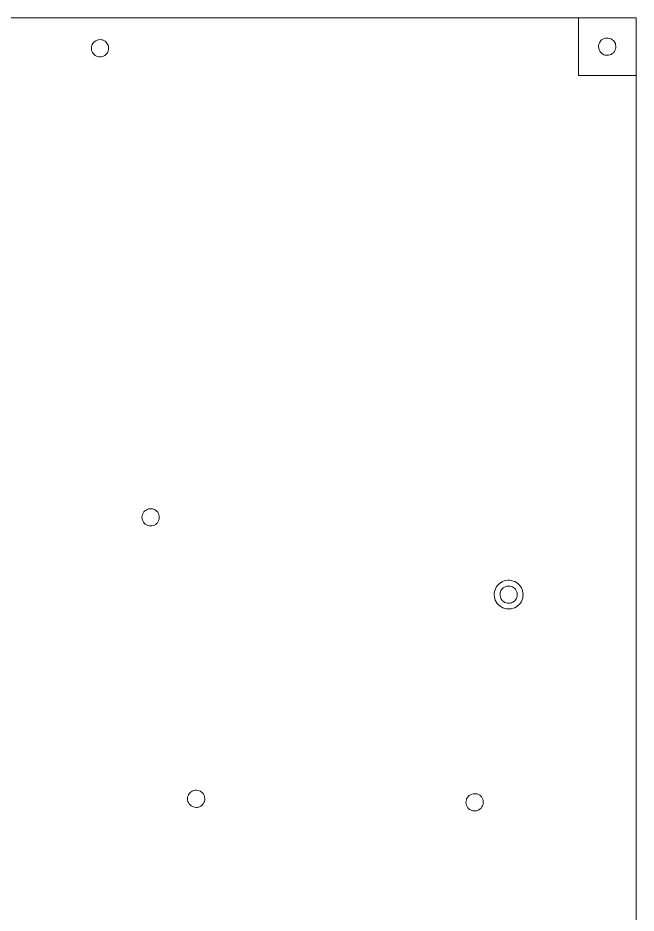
# Model space of a CAD drawing. Header units: millimetres. Extents: x -38 to 1265, y -860 to -429.
# Drawn here: x 298 to 405.3, y -672.7 to -517.5 of the extents above; entities that cross this region are included whole.
import ezdxf

# ---------------------------------------------------------------- set-up
doc = ezdxf.new("R2010")
doc.units = ezdxf.units.MM
doc.header["$MEASUREMENT"] = 0
doc.layers.add('layer 1', color=7, linetype='Continuous')

msp = doc.modelspace()

# ---------------------------------------------------------------- linework, layer by layer
at = {"layer": 'layer 1', "color": 250, "lineweight": 9}
for points, knots in [([(405.2625, -517.4875), (405.2625, -517.4875), (51.2625, -517.4875), (51.2625, -517.4875), (51.2625, -517.4875), (51.2625, -747.4875), (51.2625, -747.4875), (51.2625, -747.4875), (405.2625, -747.4875), (405.2625, -747.4875), (405.2625, -747.4875), (405.2625, -517.4875), (405.2625, -517.4875)], [0, 0, 0, 0, 0.25, 0.25, 0.25, 0.5, 0.5, 0.5, 0.75, 0.75, 0.75, 1, 1, 1, 1]), ([(312.4375, -524.2375), (312.4375, -524.2375), (312.6624, -524.1875), (312.6624, -524.1875), (312.6624, -524.1875), (312.8875, -524.1125), (312.8875, -524.1125), (312.8875, -524.1125), (313.0875, -523.9875), (313.0875, -523.9875), (313.0875, -523.9875), (313.2875, -523.8375), (313.2875, -523.8375), (313.2875, -523.8375), (313.4624, -523.6375), (313.4624, -523.6375), (313.4624, -523.6375), (313.5875, -523.4375), (313.5875, -523.4375), (313.5875, -523.4375), (313.6875, -523.2125), (313.6875, -523.2125), (313.6875, -523.2125), (313.7375, -522.9625), (313.7375, -522.9625), (313.7375, -522.9625), (313.7375, -522.7375), (313.7375, -522.7375), (313.7375, -522.7375), (313.7375, -522.4875), (313.7375, -522.4875), (313.7375, -522.4875), (313.6624, -522.2375), (313.6624, -522.2375), (313.6624, -522.2375), (313.5625, -522.0125), (313.5625, -522.0125), (313.5625, -522.0125), (313.4375, -521.8625), (313.4375, -521.8625), (313.4375, -521.8625), (313.3375, -521.7125), (313.3375, -521.7125), (313.3375, -521.7125), (313.1625, -521.5375), (313.1625, -521.5375), (313.1625, -521.5375), (312.9375, -521.4125), (312.9375, -521.4125), (312.9375, -521.4125), (312.7125, -521.3125), (312.7125, -521.3125), (312.7125, -521.3125), (312.4874, -521.2625), (312.4874, -521.2625), (312.4874, -521.2625), (312.2375, -521.2375), (312.2375, -521.2375), (312.2375, -521.2375), (311.9875, -521.2625), (311.9875, -521.2625), (311.9875, -521.2625), (311.7625, -521.3375), (311.7625, -521.3375), (311.7625, -521.3375), (311.5375, -521.4375), (311.5375, -521.4375), (311.5375, -521.4375), (311.3375, -521.5625), (311.3375, -521.5625), (311.3375, -521.5625), (311.1375, -521.7375), (311.1375, -521.7375), (311.1375, -521.7375), (310.9875, -521.9125), (310.9875, -521.9125), (310.9875, -521.9125), (310.9125, -522.0875), (310.9125, -522.0875), (310.9125, -522.0875), (310.8125, -522.2875), (310.8125, -522.2875), (310.8125, -522.2875), (310.7625, -522.5125), (310.7625, -522.5125), (310.7625, -522.5125), (310.7625, -522.7625), (310.7625, -522.7625), (310.7625, -522.7625), (310.7625, -523.0125), (310.7625, -523.0125), (310.7625, -523.0125), (310.8375, -523.2375), (310.8375, -523.2375), (310.8375, -523.2375), (310.9375, -523.4625), (310.9375, -523.4625), (310.9375, -523.4625), (311.0625, -523.6625), (311.0625, -523.6625), (311.0625, -523.6625), (311.2375, -523.8375), (311.2375, -523.8375), (311.2375, -523.8375), (311.4375, -523.9875), (311.4375, -523.9875), (311.4375, -523.9875), (311.6375, -524.1125), (311.6375, -524.1125), (311.6375, -524.1125), (311.8624, -524.1875), (311.8624, -524.1875), (311.8624, -524.1875), (312.1125, -524.2375), (312.1125, -524.2375), (312.1125, -524.2375), (312.2624, -524.2375), (312.2624, -524.2375), (312.2624, -524.2375), (312.4125, -524.2375), (312.4125, -524.2375), (312.4125, -524.2375), (312.4375, -524.2375), (312.4375, -524.2375)], [0, 0, 0, 0, 0.02439024, 0.02439024, 0.02439024, 0.04878049, 0.04878049, 0.04878049, 0.07317073, 0.07317073, 0.07317073, 0.09756098, 0.09756098, 0.09756098, 0.12195122, 0.12195122, 0.12195122, 0.14634146, 0.14634146, 0.14634146, 0.17073171, 0.17073171, 0.17073171, 0.19512195, 0.19512195, 0.19512195, 0.2195122, 0.2195122, 0.2195122, 0.24390244, 0.24390244, 0.24390244, 0.26829268, 0.26829268, 0.26829268, 0.29268293, 0.29268293, 0.29268293, 0.31707317, 0.31707317, 0.31707317, 0.34146341, 0.34146341, 0.34146341, 0.36585366, 0.36585366, 0.36585366, 0.3902439, 0.3902439, 0.3902439, 0.41463415, 0.41463415, 0.41463415, 0.43902439, 0.43902439, 0.43902439, 0.46341463, 0.46341463, 0.46341463, 0.48780488, 0.48780488, 0.48780488, 0.51219512, 0.51219512, 0.51219512, 0.53658537, 0.53658537, 0.53658537, 0.56097561, 0.56097561, 0.56097561, 0.58536585, 0.58536585, 0.58536585, 0.6097561, 0.6097561, 0.6097561, 0.63414634, 0.63414634, 0.63414634, 0.65853659, 0.65853659, 0.65853659, 0.68292683, 0.68292683, 0.68292683, 0.70731707, 0.70731707, 0.70731707, 0.73170732, 0.73170732, 0.73170732, 0.75609756, 0.75609756, 0.75609756, 0.7804878, 0.7804878, 0.7804878, 0.80487805, 0.80487805, 0.80487805, 0.82926829, 0.82926829, 0.82926829, 0.85365854, 0.85365854, 0.85365854, 0.87804878, 0.87804878, 0.87804878, 0.90243902, 0.90243902, 0.90243902, 0.92682927, 0.92682927, 0.92682927, 0.95121951, 0.95121951, 0.95121951, 0.97560976, 0.97560976, 0.97560976, 1, 1, 1, 1]), ([(400.2375, -523.9625), (400.2375, -523.9625), (400.4625, -523.9625), (400.4625, -523.9625), (400.4625, -523.9625), (400.6875, -523.9125), (400.6875, -523.9125), (400.6875, -523.9125), (400.9125, -523.8125), (400.9125, -523.8125), (400.9125, -523.8125), (401.1375, -523.6875), (401.1375, -523.6875), (401.1375, -523.6875), (401.3125, -523.5375), (401.3125, -523.5375), (401.3125, -523.5375), (401.4875, -523.3375), (401.4875, -523.3375), (401.4875, -523.3375), (401.5875, -523.1375), (401.5875, -523.1375), (401.5875, -523.1375), (401.6875, -522.9125), (401.6875, -522.9125), (401.6875, -522.9125), (401.7375, -522.6625), (401.7375, -522.6625), (401.7375, -522.6625), (401.7375, -522.4125), (401.7375, -522.4125), (401.7375, -522.4125), (401.7125, -522.1625), (401.7125, -522.1625), (401.7125, -522.1625), (401.6625, -521.9375), (401.6625, -521.9375), (401.6625, -521.9375), (401.5624, -521.7625), (401.5624, -521.7625), (401.5624, -521.7625), (401.4625, -521.5875), (401.4625, -521.5875), (401.4625, -521.5875), (401.3125, -521.4125), (401.3125, -521.4125), (401.3125, -521.4125), (401.1125, -521.2625), (401.1125, -521.2625), (401.1125, -521.2625), (400.9125, -521.1375), (400.9125, -521.1375), (400.9125, -521.1375), (400.6875, -521.0375), (400.6875, -521.0375), (400.6875, -521.0375), (400.4375, -520.9875), (400.4375, -520.9875), (400.4375, -520.9875), (400.1874, -520.9875), (400.1874, -520.9875), (400.1874, -520.9875), (399.9625, -521.0125), (399.9625, -521.0125), (399.9625, -521.0125), (399.7125, -521.0625), (399.7125, -521.0625), (399.7125, -521.0625), (399.4875, -521.1875), (399.4875, -521.1875), (399.4875, -521.1875), (399.2875, -521.3125), (399.2875, -521.3125), (399.2875, -521.3125), (399.1125, -521.4875), (399.1125, -521.4875), (399.1125, -521.4875), (399.0125, -521.6625), (399.0125, -521.6625), (399.0125, -521.6625), (398.8875, -521.8125), (398.8875, -521.8125), (398.8875, -521.8125), (398.8125, -522.0375), (398.8125, -522.0375), (398.8125, -522.0375), (398.7625, -522.2875), (398.7625, -522.2875), (398.7625, -522.2875), (398.7625, -522.5375), (398.7625, -522.5375), (398.7625, -522.5375), (398.7874, -522.7625), (398.7874, -522.7625), (398.7874, -522.7625), (398.8375, -523.0125), (398.8375, -523.0125), (398.8375, -523.0125), (398.9625, -523.2375), (398.9625, -523.2375), (398.9625, -523.2375), (399.0875, -523.4375), (399.0875, -523.4375), (399.0875, -523.4375), (399.2625, -523.6125), (399.2625, -523.6125), (399.2625, -523.6125), (399.4625, -523.7625), (399.4625, -523.7625), (399.4625, -523.7625), (399.6875, -523.8625), (399.6875, -523.8625), (399.6875, -523.8625), (399.9125, -523.9375), (399.9125, -523.9375), (399.9125, -523.9375), (400.0625, -523.9625), (400.0625, -523.9625), (400.0625, -523.9625), (400.2125, -523.9625), (400.2125, -523.9625), (400.2125, -523.9625), (400.2375, -523.9625), (400.2375, -523.9625)], [0, 0, 0, 0, 0.02439024, 0.02439024, 0.02439024, 0.04878049, 0.04878049, 0.04878049, 0.07317073, 0.07317073, 0.07317073, 0.09756098, 0.09756098, 0.09756098, 0.12195122, 0.12195122, 0.12195122, 0.14634146, 0.14634146, 0.14634146, 0.17073171, 0.17073171, 0.17073171, 0.19512195, 0.19512195, 0.19512195, 0.2195122, 0.2195122, 0.2195122, 0.24390244, 0.24390244, 0.24390244, 0.26829268, 0.26829268, 0.26829268, 0.29268293, 0.29268293, 0.29268293, 0.31707317, 0.31707317, 0.31707317, 0.34146341, 0.34146341, 0.34146341, 0.36585366, 0.36585366, 0.36585366, 0.3902439, 0.3902439, 0.3902439, 0.41463415, 0.41463415, 0.41463415, 0.43902439, 0.43902439, 0.43902439, 0.46341463, 0.46341463, 0.46341463, 0.48780488, 0.48780488, 0.48780488, 0.51219512, 0.51219512, 0.51219512, 0.53658537, 0.53658537, 0.53658537, 0.56097561, 0.56097561, 0.56097561, 0.58536585, 0.58536585, 0.58536585, 0.6097561, 0.6097561, 0.6097561, 0.63414634, 0.63414634, 0.63414634, 0.65853659, 0.65853659, 0.65853659, 0.68292683, 0.68292683, 0.68292683, 0.70731707, 0.70731707, 0.70731707, 0.73170732, 0.73170732, 0.73170732, 0.75609756, 0.75609756, 0.75609756, 0.7804878, 0.7804878, 0.7804878, 0.80487805, 0.80487805, 0.80487805, 0.82926829, 0.82926829, 0.82926829, 0.85365854, 0.85365854, 0.85365854, 0.87804878, 0.87804878, 0.87804878, 0.90243902, 0.90243902, 0.90243902, 0.92682927, 0.92682927, 0.92682927, 0.95121951, 0.95121951, 0.95121951, 0.97560976, 0.97560976, 0.97560976, 1, 1, 1, 1]), ([(321.3874, -602.6125), (321.3874, -602.6125), (321.1625, -602.5875), (321.1625, -602.5875), (321.1625, -602.5875), (320.9125, -602.5875), (320.9125, -602.5875), (320.9125, -602.5875), (320.6875, -602.6125), (320.6875, -602.6125), (320.6875, -602.6125), (320.4375, -602.7125), (320.4375, -602.7125), (320.4375, -602.7125), (320.2375, -602.8125), (320.2375, -602.8125), (320.2375, -602.8125), (320.0375, -602.9625), (320.0375, -602.9625), (320.0375, -602.9625), (319.8625, -603.1375), (319.8625, -603.1375), (319.8625, -603.1375), (319.7375, -603.3625), (319.7375, -603.3625), (319.7375, -603.3625), (319.6375, -603.5875), (319.6375, -603.5875), (319.6375, -603.5875), (319.5625, -603.8125), (319.5625, -603.8125), (319.5625, -603.8125), (319.5375, -604.0625), (319.5375, -604.0625), (319.5375, -604.0625), (319.5625, -604.3125), (319.5625, -604.3125), (319.5625, -604.3125), (319.6124, -604.4875), (319.6124, -604.4875), (319.6124, -604.4875), (319.6875, -604.6875), (319.6875, -604.6875), (319.6875, -604.6875), (319.7875, -604.8875), (319.7875, -604.8875), (319.7875, -604.8875), (319.9375, -605.0875), (319.9375, -605.0875), (319.9375, -605.0875), (320.1125, -605.2625), (320.1125, -605.2625), (320.1125, -605.2625), (320.3375, -605.3875), (320.3375, -605.3875), (320.3375, -605.3875), (320.5625, -605.4875), (320.5625, -605.4875), (320.5625, -605.4875), (320.7874, -605.5625), (320.7874, -605.5625), (320.7874, -605.5625), (321.0375, -605.5625), (321.0375, -605.5625), (321.0375, -605.5625), (321.2625, -605.5625), (321.2625, -605.5625), (321.2625, -605.5625), (321.5125, -605.5125), (321.5125, -605.5125), (321.5125, -605.5125), (321.7375, -605.4125), (321.7375, -605.4125), (321.7375, -605.4125), (321.9375, -605.2875), (321.9375, -605.2875), (321.9375, -605.2875), (322.0875, -605.1375), (322.0875, -605.1375), (322.0875, -605.1375), (322.2375, -605.0125), (322.2375, -605.0125), (322.2375, -605.0125), (322.3625, -604.7875), (322.3625, -604.7875), (322.3625, -604.7875), (322.4625, -604.5875), (322.4625, -604.5875), (322.4625, -604.5875), (322.5375, -604.3375), (322.5375, -604.3375), (322.5375, -604.3375), (322.5375, -604.0875), (322.5375, -604.0875), (322.5375, -604.0875), (322.5375, -603.8625), (322.5375, -603.8625), (322.5375, -603.8625), (322.4875, -603.6125), (322.4875, -603.6125), (322.4875, -603.6125), (322.3874, -603.3875), (322.3874, -603.3875), (322.3874, -603.3875), (322.2625, -603.1875), (322.2625, -603.1875), (322.2625, -603.1875), (322.0875, -602.9875), (322.0875, -602.9875), (322.0875, -602.9875), (321.9125, -602.8375), (321.9125, -602.8375), (321.9125, -602.8375), (321.6875, -602.7125), (321.6875, -602.7125), (321.6875, -602.7125), (321.5375, -602.6625), (321.5375, -602.6625), (321.5375, -602.6625), (321.3874, -602.6125), (321.3874, -602.6125)], [0, 0, 0, 0, 0.025, 0.025, 0.025, 0.05, 0.05, 0.05, 0.075, 0.075, 0.075, 0.1, 0.1, 0.1, 0.125, 0.125, 0.125, 0.15, 0.15, 0.15, 0.175, 0.175, 0.175, 0.2, 0.2, 0.2, 0.225, 0.225, 0.225, 0.25, 0.25, 0.25, 0.275, 0.275, 0.275, 0.3, 0.3, 0.3, 0.325, 0.325, 0.325, 0.35, 0.35, 0.35, 0.375, 0.375, 0.375, 0.4, 0.4, 0.4, 0.425, 0.425, 0.425, 0.45, 0.45, 0.45, 0.475, 0.475, 0.475, 0.5, 0.5, 0.5, 0.525, 0.525, 0.525, 0.55, 0.55, 0.55, 0.575, 0.575, 0.575, 0.6, 0.6, 0.6, 0.625, 0.625, 0.625, 0.65, 0.65, 0.65, 0.675, 0.675, 0.675, 0.7, 0.7, 0.7, 0.725, 0.725, 0.725, 0.75, 0.75, 0.75, 0.775, 0.775, 0.775, 0.8, 0.8, 0.8, 0.825, 0.825, 0.825, 0.85, 0.85, 0.85, 0.875, 0.875, 0.875, 0.9, 0.9, 0.9, 0.925, 0.925, 0.925, 0.95, 0.95, 0.95, 0.975, 0.975, 0.975, 1, 1, 1, 1]), ([(381.6625, -617.3375), (381.6625, -617.3375), (381.6875, -617.1125), (381.6875, -617.1125), (381.6875, -617.1125), (381.7625, -616.8875), (381.7625, -616.8875), (381.7625, -616.8875), (381.8875, -616.6625), (381.8875, -616.6625), (381.8875, -616.6625), (382.0375, -616.4625), (382.0375, -616.4625), (382.0375, -616.4625), (382.2125, -616.3125), (382.2125, -616.3125), (382.2125, -616.3125), (382.4125, -616.1625), (382.4125, -616.1625), (382.4125, -616.1625), (382.6375, -616.0625), (382.6375, -616.0625), (382.6375, -616.0625), (382.8625, -616.0125), (382.8625, -616.0125), (382.8625, -616.0125), (383.1124, -615.9875), (383.1124, -615.9875), (383.1124, -615.9875), (383.3625, -615.9875), (383.3625, -615.9875), (383.3625, -615.9875), (383.6125, -616.0375), (383.6125, -616.0375), (383.6125, -616.0375), (383.8375, -616.1375), (383.8375, -616.1375), (383.8375, -616.1375), (383.9875, -616.2375), (383.9875, -616.2375), (383.9875, -616.2375), (384.1625, -616.3625), (384.1625, -616.3625), (384.1625, -616.3625), (384.3124, -616.5375), (384.3124, -616.5375), (384.3124, -616.5375), (384.4625, -616.7375), (384.4625, -616.7375), (384.4625, -616.7375), (384.5625, -616.9625), (384.5625, -616.9625), (384.5625, -616.9625), (384.6125, -617.1875), (384.6125, -617.1875), (384.6125, -617.1875), (384.6375, -617.4375), (384.6375, -617.4375), (384.6375, -617.4375), (384.6375, -617.6875), (384.6375, -617.6875), (384.6375, -617.6875), (384.5875, -617.9125), (384.5875, -617.9125), (384.5875, -617.9125), (384.4875, -618.1375), (384.4875, -618.1375), (384.4875, -618.1375), (384.3625, -618.3625), (384.3625, -618.3625), (384.3625, -618.3625), (384.2125, -618.5375), (384.2125, -618.5375), (384.2125, -618.5375), (384.0125, -618.7125), (384.0125, -618.7125), (384.0125, -618.7125), (383.8375, -618.7875), (383.8375, -618.7875), (383.8375, -618.7875), (383.6625, -618.8875), (383.6625, -618.8875), (383.6625, -618.8875), (383.4375, -618.9375), (383.4375, -618.9375), (383.4375, -618.9375), (383.1875, -618.9625), (383.1875, -618.9625), (383.1875, -618.9625), (382.9375, -618.9625), (382.9375, -618.9625), (382.9375, -618.9625), (382.7124, -618.9125), (382.7124, -618.9125), (382.7124, -618.9125), (382.4875, -618.8125), (382.4875, -618.8125), (382.4875, -618.8125), (382.2625, -618.6875), (382.2625, -618.6875), (382.2625, -618.6875), (382.0875, -618.5375), (382.0875, -618.5375), (382.0875, -618.5375), (381.9374, -618.3375), (381.9374, -618.3375), (381.9374, -618.3375), (381.8125, -618.1375), (381.8125, -618.1375), (381.8125, -618.1375), (381.7124, -617.9125), (381.7124, -617.9125), (381.7124, -617.9125), (381.6625, -617.6625), (381.6625, -617.6625), (381.6625, -617.6625), (381.6625, -617.5125), (381.6625, -617.5125), (381.6625, -617.5125), (381.6625, -617.3375), (381.6625, -617.3375)], [0, 0, 0, 0, 0.025, 0.025, 0.025, 0.05, 0.05, 0.05, 0.075, 0.075, 0.075, 0.1, 0.1, 0.1, 0.125, 0.125, 0.125, 0.15, 0.15, 0.15, 0.175, 0.175, 0.175, 0.2, 0.2, 0.2, 0.225, 0.225, 0.225, 0.25, 0.25, 0.25, 0.275, 0.275, 0.275, 0.3, 0.3, 0.3, 0.325, 0.325, 0.325, 0.35, 0.35, 0.35, 0.375, 0.375, 0.375, 0.4, 0.4, 0.4, 0.425, 0.425, 0.425, 0.45, 0.45, 0.45, 0.475, 0.475, 0.475, 0.5, 0.5, 0.5, 0.525, 0.525, 0.525, 0.55, 0.55, 0.55, 0.575, 0.575, 0.575, 0.6, 0.6, 0.6, 0.625, 0.625, 0.625, 0.65, 0.65, 0.65, 0.675, 0.675, 0.675, 0.7, 0.7, 0.7, 0.725, 0.725, 0.725, 0.75, 0.75, 0.75, 0.775, 0.775, 0.775, 0.8, 0.8, 0.8, 0.825, 0.825, 0.825, 0.85, 0.85, 0.85, 0.875, 0.875, 0.875, 0.9, 0.9, 0.9, 0.925, 0.925, 0.925, 0.95, 0.95, 0.95, 0.975, 0.975, 0.975, 1, 1, 1, 1]), ([(330.4125, -652.5875), (330.4125, -652.5875), (330.4375, -652.8125), (330.4375, -652.8125), (330.4375, -652.8125), (330.4375, -653.0625), (330.4375, -653.0625), (330.4375, -653.0625), (330.3875, -653.3125), (330.3875, -653.3125), (330.3875, -653.3125), (330.2875, -653.5375), (330.2875, -653.5375), (330.2875, -653.5375), (330.1625, -653.7375), (330.1625, -653.7375), (330.1625, -653.7375), (330.0125, -653.9375), (330.0125, -653.9375), (330.0125, -653.9375), (329.8125, -654.0875), (329.8125, -654.0875), (329.8125, -654.0875), (329.6125, -654.2125), (329.6125, -654.2125), (329.6125, -654.2125), (329.3875, -654.3125), (329.3875, -654.3125), (329.3875, -654.3125), (329.1374, -654.3625), (329.1374, -654.3625), (329.1374, -654.3625), (328.9125, -654.3875), (328.9125, -654.3875), (328.9125, -654.3875), (328.6625, -654.3375), (328.6625, -654.3375), (328.6625, -654.3375), (328.4625, -654.2875), (328.4625, -654.2875), (328.4625, -654.2875), (328.2875, -654.2125), (328.2875, -654.2125), (328.2875, -654.2125), (328.0625, -654.1125), (328.0625, -654.1125), (328.0625, -654.1125), (327.8875, -653.9375), (327.8875, -653.9375), (327.8875, -653.9375), (327.7374, -653.7625), (327.7374, -653.7625), (327.7374, -653.7625), (327.5875, -653.5375), (327.5875, -653.5375), (327.5875, -653.5375), (327.5125, -653.3125), (327.5125, -653.3125), (327.5125, -653.3125), (327.4625, -653.0875), (327.4625, -653.0875), (327.4625, -653.0875), (327.4375, -652.8375), (327.4375, -652.8375), (327.4375, -652.8375), (327.4625, -652.5875), (327.4625, -652.5875), (327.4625, -652.5875), (327.5374, -652.3625), (327.5374, -652.3625), (327.5374, -652.3625), (327.6375, -652.1375), (327.6375, -652.1375), (327.6375, -652.1375), (327.7624, -651.9375), (327.7624, -651.9375), (327.7624, -651.9375), (327.9125, -651.7875), (327.9125, -651.7875), (327.9125, -651.7875), (328.0625, -651.6625), (328.0625, -651.6625), (328.0625, -651.6625), (328.2625, -651.5375), (328.2625, -651.5375), (328.2625, -651.5375), (328.4875, -651.4375), (328.4875, -651.4375), (328.4875, -651.4375), (328.7374, -651.3875), (328.7374, -651.3875), (328.7374, -651.3875), (328.9875, -651.3875), (328.9875, -651.3875), (328.9875, -651.3875), (329.2125, -651.4125), (329.2125, -651.4125), (329.2125, -651.4125), (329.4625, -651.4625), (329.4625, -651.4625), (329.4625, -651.4625), (329.6875, -651.5625), (329.6875, -651.5625), (329.6875, -651.5625), (329.8875, -651.7125), (329.8875, -651.7125), (329.8875, -651.7125), (330.0625, -651.8625), (330.0625, -651.8625), (330.0625, -651.8625), (330.2125, -652.0625), (330.2125, -652.0625), (330.2125, -652.0625), (330.3124, -652.2875), (330.3124, -652.2875), (330.3124, -652.2875), (330.3625, -652.4125), (330.3625, -652.4125), (330.3625, -652.4125), (330.4125, -652.5625), (330.4125, -652.5625), (330.4125, -652.5625), (330.4125, -652.5875), (330.4125, -652.5875)], [0, 0, 0, 0, 0.02439024, 0.02439024, 0.02439024, 0.04878049, 0.04878049, 0.04878049, 0.07317073, 0.07317073, 0.07317073, 0.09756098, 0.09756098, 0.09756098, 0.12195122, 0.12195122, 0.12195122, 0.14634146, 0.14634146, 0.14634146, 0.17073171, 0.17073171, 0.17073171, 0.19512195, 0.19512195, 0.19512195, 0.2195122, 0.2195122, 0.2195122, 0.24390244, 0.24390244, 0.24390244, 0.26829268, 0.26829268, 0.26829268, 0.29268293, 0.29268293, 0.29268293, 0.31707317, 0.31707317, 0.31707317, 0.34146341, 0.34146341, 0.34146341, 0.36585366, 0.36585366, 0.36585366, 0.3902439, 0.3902439, 0.3902439, 0.41463415, 0.41463415, 0.41463415, 0.43902439, 0.43902439, 0.43902439, 0.46341463, 0.46341463, 0.46341463, 0.48780488, 0.48780488, 0.48780488, 0.51219512, 0.51219512, 0.51219512, 0.53658537, 0.53658537, 0.53658537, 0.56097561, 0.56097561, 0.56097561, 0.58536585, 0.58536585, 0.58536585, 0.6097561, 0.6097561, 0.6097561, 0.63414634, 0.63414634, 0.63414634, 0.65853659, 0.65853659, 0.65853659, 0.68292683, 0.68292683, 0.68292683, 0.70731707, 0.70731707, 0.70731707, 0.73170732, 0.73170732, 0.73170732, 0.75609756, 0.75609756, 0.75609756, 0.7804878, 0.7804878, 0.7804878, 0.80487805, 0.80487805, 0.80487805, 0.82926829, 0.82926829, 0.82926829, 0.85365854, 0.85365854, 0.85365854, 0.87804878, 0.87804878, 0.87804878, 0.90243902, 0.90243902, 0.90243902, 0.92682927, 0.92682927, 0.92682927, 0.95121951, 0.95121951, 0.95121951, 0.97560976, 0.97560976, 0.97560976, 1, 1, 1, 1]), ([(378.3125, -652.4125), (378.3125, -652.4125), (378.1375, -652.2625), (378.1375, -652.2625), (378.1375, -652.2625), (377.9375, -652.1375), (377.9375, -652.1375), (377.9375, -652.1375), (377.7125, -652.0375), (377.7125, -652.0375), (377.7125, -652.0375), (377.4625, -651.9875), (377.4625, -651.9875), (377.4625, -651.9875), (377.2125, -651.9875), (377.2125, -651.9875), (377.2125, -651.9875), (376.9875, -652.0125), (376.9875, -652.0125), (376.9875, -652.0125), (376.7375, -652.0625), (376.7375, -652.0625), (376.7375, -652.0625), (376.5125, -652.1625), (376.5125, -652.1625), (376.5125, -652.1625), (376.3125, -652.3125), (376.3125, -652.3125), (376.3125, -652.3125), (376.1375, -652.4625), (376.1375, -652.4625), (376.1375, -652.4625), (375.9874, -652.6625), (375.9874, -652.6625), (375.9874, -652.6625), (375.8625, -652.8875), (375.8625, -652.8875), (375.8625, -652.8875), (375.8125, -653.0625), (375.8125, -653.0625), (375.8125, -653.0625), (375.7624, -653.2625), (375.7624, -653.2625), (375.7624, -653.2625), (375.7375, -653.5125), (375.7375, -653.5125), (375.7375, -653.5125), (375.7874, -653.7375), (375.7874, -653.7375), (375.7874, -653.7375), (375.8375, -653.9875), (375.8375, -653.9875), (375.8375, -653.9875), (375.9375, -654.2125), (375.9375, -654.2125), (375.9375, -654.2125), (376.0875, -654.4125), (376.0875, -654.4125), (376.0875, -654.4125), (376.2375, -654.5875), (376.2375, -654.5875), (376.2375, -654.5875), (376.4375, -654.7375), (376.4375, -654.7375), (376.4375, -654.7375), (376.6625, -654.8625), (376.6625, -654.8625), (376.6625, -654.8625), (376.8875, -654.9375), (376.8875, -654.9375), (376.8875, -654.9375), (377.1375, -654.9625), (377.1375, -654.9625), (377.1375, -654.9625), (377.3624, -654.9625), (377.3624, -654.9625), (377.3624, -654.9625), (377.5624, -654.9375), (377.5624, -654.9375), (377.5624, -654.9375), (377.7624, -654.8875), (377.7624, -654.8875), (377.7624, -654.8875), (377.9875, -654.7875), (377.9875, -654.7875), (377.9875, -654.7875), (378.1875, -654.6375), (378.1875, -654.6375), (378.1875, -654.6375), (378.3624, -654.4875), (378.3624, -654.4875), (378.3624, -654.4875), (378.5125, -654.2875), (378.5125, -654.2875), (378.5125, -654.2875), (378.6375, -654.0625), (378.6375, -654.0625), (378.6375, -654.0625), (378.7125, -653.8375), (378.7125, -653.8375), (378.7125, -653.8375), (378.7374, -653.5875), (378.7374, -653.5875), (378.7374, -653.5875), (378.7374, -653.3625), (378.7374, -653.3625), (378.7374, -653.3625), (378.7125, -653.1125), (378.7125, -653.1125), (378.7125, -653.1125), (378.6375, -652.8875), (378.6375, -652.8875), (378.6375, -652.8875), (378.5125, -652.6625), (378.5125, -652.6625), (378.5125, -652.6625), (378.4125, -652.5375), (378.4125, -652.5375), (378.4125, -652.5375), (378.3125, -652.4125), (378.3125, -652.4125)], [0, 0, 0, 0, 0.025, 0.025, 0.025, 0.05, 0.05, 0.05, 0.075, 0.075, 0.075, 0.1, 0.1, 0.1, 0.125, 0.125, 0.125, 0.15, 0.15, 0.15, 0.175, 0.175, 0.175, 0.2, 0.2, 0.2, 0.225, 0.225, 0.225, 0.25, 0.25, 0.25, 0.275, 0.275, 0.275, 0.3, 0.3, 0.3, 0.325, 0.325, 0.325, 0.35, 0.35, 0.35, 0.375, 0.375, 0.375, 0.4, 0.4, 0.4, 0.425, 0.425, 0.425, 0.45, 0.45, 0.45, 0.475, 0.475, 0.475, 0.5, 0.5, 0.5, 0.525, 0.525, 0.525, 0.55, 0.55, 0.55, 0.575, 0.575, 0.575, 0.6, 0.6, 0.6, 0.625, 0.625, 0.625, 0.65, 0.65, 0.65, 0.675, 0.675, 0.675, 0.7, 0.7, 0.7, 0.725, 0.725, 0.725, 0.75, 0.75, 0.75, 0.775, 0.775, 0.775, 0.8, 0.8, 0.8, 0.825, 0.825, 0.825, 0.85, 0.85, 0.85, 0.875, 0.875, 0.875, 0.9, 0.9, 0.9, 0.925, 0.925, 0.925, 0.95, 0.95, 0.95, 0.975, 0.975, 0.975, 1, 1, 1, 1])]:
    msp.add_open_spline(points, degree=3, knots=knots, dxfattribs=at)
at = {"layer": 'layer 1', "color": 230, "lineweight": 9}
for points, knots in [([(395.2625, -527.4875), (395.2625, -527.4875), (405.2625, -527.4875), (405.2625, -527.4875), (405.2625, -527.4875), (405.2625, -517.4875), (405.2625, -517.4875), (405.2625, -517.4875), (395.2625, -517.4875), (395.2625, -517.4875), (395.2625, -517.4875), (395.2625, -527.4875), (395.2625, -527.4875)], [0, 0, 0, 0, 0.25, 0.25, 0.25, 0.5, 0.5, 0.5, 0.75, 0.75, 0.75, 1, 1, 1, 1]), ([(381.8375, -615.3625), (381.8375, -615.3625), (382.0875, -615.2125), (382.0875, -615.2125), (382.0875, -615.2125), (382.3875, -615.0875), (382.3875, -615.0875), (382.3875, -615.0875), (382.6875, -615.0125), (382.6875, -615.0125), (382.6875, -615.0125), (383.0125, -614.9875), (383.0125, -614.9875), (383.0125, -614.9875), (383.3124, -614.9875), (383.3124, -614.9875), (383.3124, -614.9875), (383.6375, -615.0125), (383.6375, -615.0125), (383.6375, -615.0125), (383.9375, -615.1125), (383.9375, -615.1125), (383.9375, -615.1125), (384.2375, -615.2125), (384.2375, -615.2125), (384.2375, -615.2125), (384.5124, -615.3875), (384.5124, -615.3875), (384.5124, -615.3875), (384.7625, -615.5625), (384.7625, -615.5625), (384.7625, -615.5625), (384.9875, -615.7875), (384.9875, -615.7875), (384.9875, -615.7875), (385.1875, -616.0375), (385.1875, -616.0375), (385.1875, -616.0375), (385.3625, -616.3125), (385.3625, -616.3125), (385.3625, -616.3125), (385.4874, -616.5875), (385.4874, -616.5875), (385.4874, -616.5875), (385.5625, -616.8625), (385.5625, -616.8625), (385.5625, -616.8625), (385.6375, -617.1375), (385.6375, -617.1375), (385.6375, -617.1375), (385.6625, -617.4375), (385.6625, -617.4375), (385.6625, -617.4375), (385.6375, -617.7625), (385.6375, -617.7625), (385.6375, -617.7625), (385.5875, -618.0625), (385.5875, -618.0625), (385.5875, -618.0625), (385.4874, -618.3625), (385.4874, -618.3625), (385.4874, -618.3625), (385.3625, -618.6625), (385.3625, -618.6625), (385.3625, -618.6625), (385.1875, -618.9375), (385.1875, -618.9375), (385.1875, -618.9375), (384.9875, -619.1625), (384.9875, -619.1625), (384.9875, -619.1625), (384.7625, -619.3875), (384.7625, -619.3875), (384.7625, -619.3875), (384.5124, -619.5875), (384.5124, -619.5875), (384.5124, -619.5875), (384.2375, -619.7375), (384.2375, -619.7375), (384.2375, -619.7375), (383.9375, -619.8375), (383.9375, -619.8375), (383.9375, -619.8375), (383.6375, -619.9375), (383.6375, -619.9375), (383.6375, -619.9375), (383.3124, -619.9625), (383.3124, -619.9625), (383.3124, -619.9625), (383.0375, -619.9625), (383.0375, -619.9625), (383.0375, -619.9625), (382.7625, -619.9375), (382.7625, -619.9375), (382.7625, -619.9375), (382.4625, -619.8875), (382.4625, -619.8875), (382.4625, -619.8875), (382.1625, -619.7625), (382.1625, -619.7625), (382.1625, -619.7625), (381.8625, -619.6125), (381.8625, -619.6125), (381.8625, -619.6125), (381.6125, -619.4375), (381.6125, -619.4375), (381.6125, -619.4375), (381.3625, -619.2375), (381.3625, -619.2375), (381.3625, -619.2375), (381.1625, -618.9875), (381.1625, -618.9875), (381.1625, -618.9875), (380.9875, -618.7375), (380.9875, -618.7375), (380.9875, -618.7375), (380.8375, -618.4625), (380.8375, -618.4625), (380.8375, -618.4625), (380.7374, -618.1625), (380.7374, -618.1625), (380.7374, -618.1625), (380.6875, -617.8375), (380.6875, -617.8375), (380.6875, -617.8375), (380.6625, -617.5375), (380.6625, -617.5375), (380.6625, -617.5375), (380.6625, -617.2125), (380.6625, -617.2125), (380.6625, -617.2125), (380.7125, -616.9125), (380.7125, -616.9125), (380.7125, -616.9125), (380.8125, -616.6375), (380.8125, -616.6375), (380.8125, -616.6375), (380.9125, -616.3625), (380.9125, -616.3625), (380.9125, -616.3625), (381.0625, -616.0875), (381.0625, -616.0875), (381.0625, -616.0875), (381.2625, -615.8375), (381.2625, -615.8375), (381.2625, -615.8375), (381.4875, -615.6125), (381.4875, -615.6125), (381.4875, -615.6125), (381.7374, -615.4125), (381.7374, -615.4125), (381.7374, -615.4125), (381.7875, -615.3875), (381.7875, -615.3875), (381.7875, -615.3875), (381.8375, -615.3625), (381.8375, -615.3625)], [0, 0, 0, 0, 0.01923077, 0.01923077, 0.01923077, 0.03846154, 0.03846154, 0.03846154, 0.05769231, 0.05769231, 0.05769231, 0.07692308, 0.07692308, 0.07692308, 0.09615385, 0.09615385, 0.09615385, 0.11538462, 0.11538462, 0.11538462, 0.13461538, 0.13461538, 0.13461538, 0.15384615, 0.15384615, 0.15384615, 0.17307692, 0.17307692, 0.17307692, 0.19230769, 0.19230769, 0.19230769, 0.21153846, 0.21153846, 0.21153846, 0.23076923, 0.23076923, 0.23076923, 0.25, 0.25, 0.25, 0.26923077, 0.26923077, 0.26923077, 0.28846154, 0.28846154, 0.28846154, 0.30769231, 0.30769231, 0.30769231, 0.32692308, 0.32692308, 0.32692308, 0.34615385, 0.34615385, 0.34615385, 0.36538462, 0.36538462, 0.36538462, 0.38461538, 0.38461538, 0.38461538, 0.40384615, 0.40384615, 0.40384615, 0.42307692, 0.42307692, 0.42307692, 0.44230769, 0.44230769, 0.44230769, 0.46153846, 0.46153846, 0.46153846, 0.48076923, 0.48076923, 0.48076923, 0.5, 0.5, 0.5, 0.51923077, 0.51923077, 0.51923077, 0.53846154, 0.53846154, 0.53846154, 0.55769231, 0.55769231, 0.55769231, 0.57692308, 0.57692308, 0.57692308, 0.59615385, 0.59615385, 0.59615385, 0.61538462, 0.61538462, 0.61538462, 0.63461538, 0.63461538, 0.63461538, 0.65384615, 0.65384615, 0.65384615, 0.67307692, 0.67307692, 0.67307692, 0.69230769, 0.69230769, 0.69230769, 0.71153846, 0.71153846, 0.71153846, 0.73076923, 0.73076923, 0.73076923, 0.75, 0.75, 0.75, 0.76923077, 0.76923077, 0.76923077, 0.78846154, 0.78846154, 0.78846154, 0.80769231, 0.80769231, 0.80769231, 0.82692308, 0.82692308, 0.82692308, 0.84615385, 0.84615385, 0.84615385, 0.86538462, 0.86538462, 0.86538462, 0.88461538, 0.88461538, 0.88461538, 0.90384615, 0.90384615, 0.90384615, 0.92307692, 0.92307692, 0.92307692, 0.94230769, 0.94230769, 0.94230769, 0.96153846, 0.96153846, 0.96153846, 0.98076923, 0.98076923, 0.98076923, 1, 1, 1, 1])]:
    msp.add_open_spline(points, degree=3, knots=knots, dxfattribs=at)

doc.saveas('drawing.dxf')
